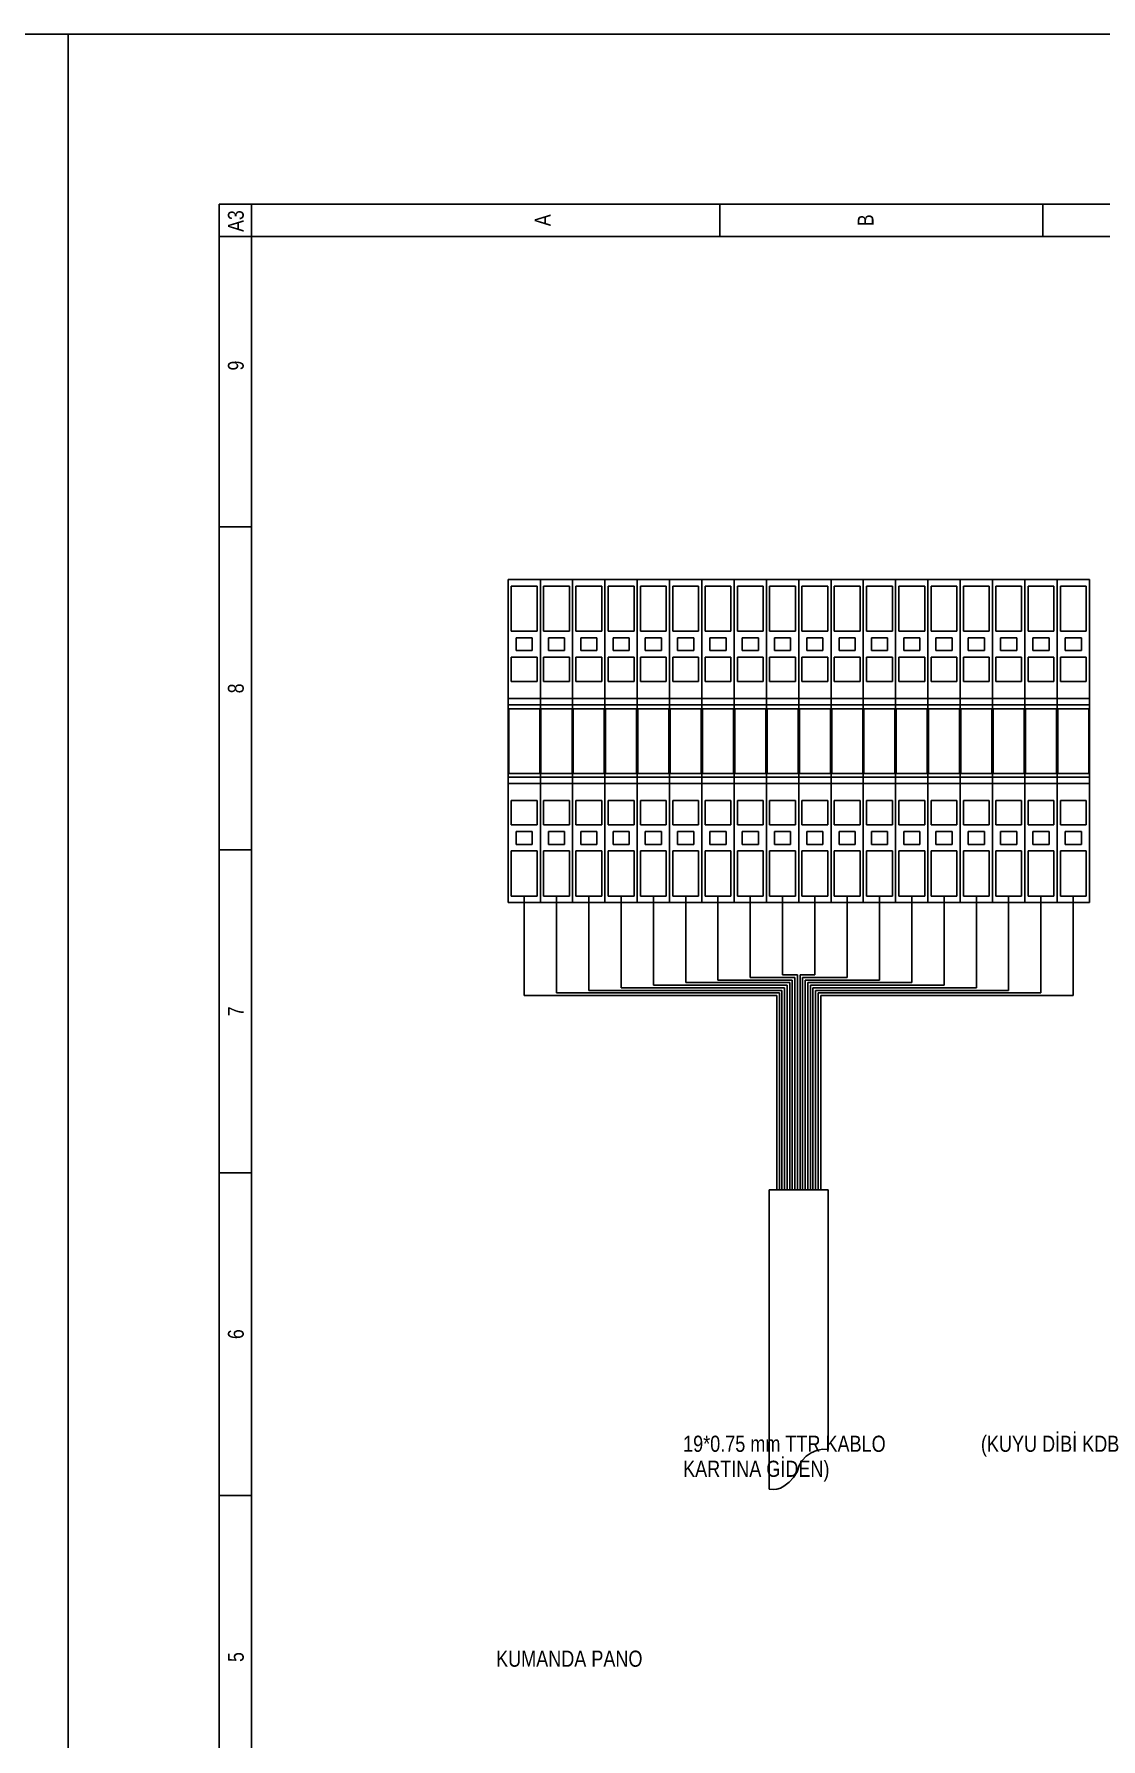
# Model space of a CAD drawing. Header units: centimetres. Extents: x 0 to 12547, y -30 to 2970.
# Drawn here: x 10421.7 to 10734.1, y 2470.6 to 2970 of the extents above; entities that cross this region are included whole.
import ezdxf
from ezdxf.enums import TextEntityAlignment as Align

# ---------------------------------------------------------------- set-up
doc = ezdxf.new("R2010")
doc.units = ezdxf.units.CM
for name, color, linetype in [('SCOTT-CERCEVE', 7, 'CONTINUOUS'), ('SCOTT-ELEKTRIK', 3, 'CONTINUOUS'), ('SCOTT-ELEKTRIK-YAZI', 4, 'CONTINUOUS')]:
    doc.layers.add(name, color=color, linetype=linetype)
doc.styles.get("Standard").update_dxf_attribs({"font": 'arial.ttf', "width": 0.8})

msp = doc.modelspace()

# ---------------------------------------------------------------- linework, layer by layer
at = {"layer": 'SCOTT-CERCEVE'}
msp.add_line((10431.7, 0), (10431.7, 2970), dxfattribs=at)
for points in [[(0, 0), (12546.71, 0), (12546.71, 2970), (0, 2970)], [(100, 0), (12521.71, 0), (12521.71, 2970), (100, 2970)]]:
    msp.add_lwpolyline(points, close=True, dxfattribs=at)
at = {"layer": 'SCOTT-ELEKTRIK'}
for p, q in [((10475.91, 1974.44), (10475.91, 2920.2)), ((10475.91, 2920.2), (11142.66, 2920.2)), ((10485.36, 1983.9), (10485.36, 2920.2)), ((10622.5, 2920.2), (10622.5, 2910.74)), ((10717.07, 2920.2), (10717.07, 2910.74)), ((10475.91, 2910.74), (11104.83, 2910.74)), ((10485.36, 2825.62), (10475.91, 2825.62)), ((10560.5, 2810.21), (10569.95, 2810.21)), ((10560.5, 2715.63), (10560.5, 2810.21)), ((10561.44, 2808.32), (10561.44, 2795.08)), ((10569.01, 2808.32), (10561.44, 2808.32)), ((10569.01, 2795.08), (10569.01, 2808.32)), ((10569.95, 2810.21), (10579.41, 2810.21)), ((10569.95, 2715.63), (10569.95, 2810.21)), ((10569.95, 2810.21), (10569.95, 2715.63)), ((10570.9, 2808.32), (10570.9, 2795.08)), ((10578.47, 2808.32), (10570.9, 2808.32)), ((10578.47, 2795.08), (10578.47, 2808.32)), ((10579.41, 2810.21), (10588.87, 2810.21)), ((10579.41, 2715.63), (10579.41, 2810.21)), ((10579.41, 2810.21), (10579.41, 2715.63)), ((10580.36, 2808.32), (10580.36, 2795.08)), ((10587.92, 2808.32), (10580.36, 2808.32)), ((10587.92, 2795.08), (10587.92, 2808.32)), ((10588.87, 2810.21), (10598.33, 2810.21)), ((10588.87, 2715.63), (10588.87, 2810.21)), ((10588.87, 2810.21), (10588.87, 2715.63)), ((10589.81, 2808.32), (10589.81, 2795.08)), ((10597.38, 2808.32), (10589.81, 2808.32)), ((10597.38, 2795.08), (10597.38, 2808.32)), ((10598.33, 2810.21), (10607.78, 2810.21)), ((10598.33, 2715.63), (10598.33, 2810.21)), ((10598.33, 2810.21), (10598.33, 2715.63)), ((10599.27, 2808.32), (10599.27, 2795.08)), ((10606.84, 2808.32), (10599.27, 2808.32)), ((10606.84, 2795.08), (10606.84, 2808.32)), ((10607.78, 2810.21), (10617.24, 2810.21)), ((10607.78, 2715.63), (10607.78, 2810.21)), ((10607.78, 2810.21), (10607.78, 2715.63)), ((10608.73, 2808.32), (10608.73, 2795.08)), ((10616.3, 2808.32), (10608.73, 2808.32)), ((10616.3, 2795.08), (10616.3, 2808.32)), ((10617.24, 2810.21), (10626.7, 2810.21)), ((10617.24, 2715.63), (10617.24, 2810.21)), ((10617.24, 2810.21), (10617.24, 2715.63)), ((10618.19, 2808.32), (10618.19, 2795.08)), ((10625.75, 2808.32), (10618.19, 2808.32)), ((10625.75, 2795.08), (10625.75, 2808.32)), ((10626.7, 2810.21), (10636.16, 2810.21)), ((10626.7, 2715.63), (10626.7, 2810.21)), ((10626.7, 2810.21), (10626.7, 2715.63)), ((10627.64, 2808.32), (10627.64, 2795.08)), ((10635.21, 2808.32), (10627.64, 2808.32)), ((10635.21, 2795.08), (10635.21, 2808.32)), ((10636.16, 2810.21), (10645.61, 2810.21)), ((10636.16, 2715.63), (10636.16, 2810.21)), ((10636.16, 2810.21), (10636.16, 2715.63)), ((10637.1, 2808.32), (10637.1, 2795.08)), ((10644.67, 2808.32), (10637.1, 2808.32)), ((10644.67, 2795.08), (10644.67, 2808.32)), ((10645.61, 2810.21), (10655.07, 2810.21)), ((10645.61, 2715.63), (10645.61, 2810.21)), ((10645.61, 2810.21), (10645.61, 2715.63)), ((10646.56, 2808.32), (10646.56, 2795.08)), ((10654.13, 2808.32), (10646.56, 2808.32)), ((10654.13, 2795.08), (10654.13, 2808.32)), ((10655.07, 2810.21), (10664.53, 2810.21)), ((10655.07, 2715.63), (10655.07, 2810.21)), ((10655.07, 2810.21), (10655.07, 2715.63)), ((10656.02, 2808.32), (10656.02, 2795.08)), ((10663.58, 2808.32), (10656.02, 2808.32)), ((10663.58, 2795.08), (10663.58, 2808.32)), ((10664.53, 2810.21), (10673.99, 2810.21)), ((10664.53, 2715.63), (10664.53, 2810.21)), ((10664.53, 2810.21), (10664.53, 2715.63)), ((10665.47, 2808.32), (10665.47, 2795.08)), ((10673.04, 2808.32), (10665.47, 2808.32)), ((10673.04, 2795.08), (10673.04, 2808.32)), ((10673.99, 2810.21), (10683.44, 2810.21)), ((10673.99, 2715.63), (10673.99, 2810.21)), ((10673.99, 2810.21), (10673.99, 2715.63)), ((10674.93, 2808.32), (10674.93, 2795.08)), ((10682.5, 2808.32), (10674.93, 2808.32)), ((10682.5, 2795.08), (10682.5, 2808.32)), ((10683.44, 2810.21), (10692.9, 2810.21)), ((10683.44, 2715.63), (10683.44, 2810.21)), ((10683.44, 2810.21), (10683.44, 2715.63)), ((10684.39, 2808.32), (10684.39, 2795.08)), ((10691.96, 2808.32), (10684.39, 2808.32)), ((10691.96, 2795.08), (10691.96, 2808.32)), ((10692.9, 2810.21), (10702.36, 2810.21)), ((10692.9, 2715.63), (10692.9, 2810.21)), ((10692.9, 2810.21), (10692.9, 2715.63)), ((10693.85, 2808.32), (10693.85, 2795.08)), ((10701.41, 2808.32), (10693.85, 2808.32)), ((10701.41, 2795.08), (10701.41, 2808.32)), ((10702.36, 2810.21), (10711.82, 2810.21)), ((10702.36, 2715.63), (10702.36, 2810.21)), ((10702.36, 2810.21), (10702.36, 2715.63)), ((10703.31, 2808.32), (10703.31, 2795.08)), ((10710.87, 2808.32), (10703.31, 2808.32)), ((10710.87, 2795.08), (10710.87, 2808.32)), ((10711.82, 2810.21), (10721.27, 2810.21)), ((10711.82, 2715.63), (10711.82, 2810.21)), ((10711.82, 2810.21), (10711.82, 2715.63)), ((10712.76, 2808.32), (10712.76, 2795.08)), ((10720.33, 2808.32), (10712.76, 2808.32)), ((10720.33, 2795.08), (10720.33, 2808.32)), ((10721.27, 2810.21), (10730.73, 2810.21)), ((10721.27, 2715.63), (10721.27, 2810.21)), ((10721.27, 2810.21), (10721.27, 2715.63)), ((10722.22, 2808.32), (10722.22, 2795.08)), ((10729.79, 2808.32), (10722.22, 2808.32)), ((10729.79, 2795.08), (10729.79, 2808.32)), ((10730.73, 2810.21), (10730.73, 2715.63)), ((10561.44, 2795.08), (10569.01, 2795.08)), ((10562.86, 2793.18), (10567.59, 2793.18)), ((10562.86, 2789.4), (10562.86, 2793.18)), ((10567.59, 2793.18), (10567.59, 2789.4)), ((10570.9, 2795.08), (10578.47, 2795.08)), ((10572.32, 2793.18), (10577.05, 2793.18)), ((10572.32, 2789.4), (10572.32, 2793.18)), ((10577.05, 2793.18), (10577.05, 2789.4)), ((10580.36, 2795.08), (10587.92, 2795.08)), ((10581.78, 2793.18), (10586.5, 2793.18)), ((10581.78, 2789.4), (10581.78, 2793.18)), ((10586.5, 2793.18), (10586.5, 2789.4)), ((10589.81, 2795.08), (10597.38, 2795.08)), ((10591.23, 2793.18), (10595.96, 2793.18)), ((10591.23, 2789.4), (10591.23, 2793.18)), ((10595.96, 2793.18), (10595.96, 2789.4)), ((10599.27, 2795.08), (10606.84, 2795.08)), ((10600.69, 2793.18), (10605.42, 2793.18)), ((10600.69, 2789.4), (10600.69, 2793.18)), ((10605.42, 2793.18), (10605.42, 2789.4)), ((10608.73, 2795.08), (10616.3, 2795.08)), ((10610.15, 2793.18), (10614.88, 2793.18)), ((10610.15, 2789.4), (10610.15, 2793.18)), ((10614.88, 2793.18), (10614.88, 2789.4)), ((10618.19, 2795.08), (10625.75, 2795.08)), ((10619.61, 2793.18), (10624.33, 2793.18)), ((10619.61, 2789.4), (10619.61, 2793.18)), ((10624.33, 2793.18), (10624.33, 2789.4)), ((10627.64, 2795.08), (10635.21, 2795.08)), ((10629.06, 2793.18), (10633.79, 2793.18)), ((10629.06, 2789.4), (10629.06, 2793.18)), ((10633.79, 2793.18), (10633.79, 2789.4)), ((10637.1, 2795.08), (10644.67, 2795.08)), ((10638.52, 2793.18), (10643.25, 2793.18)), ((10638.52, 2789.4), (10638.52, 2793.18)), ((10643.25, 2793.18), (10643.25, 2789.4)), ((10646.56, 2795.08), (10654.13, 2795.08)), ((10647.98, 2793.18), (10652.71, 2793.18)), ((10647.98, 2789.4), (10647.98, 2793.18)), ((10652.71, 2793.18), (10652.71, 2789.4)), ((10656.02, 2795.08), (10663.58, 2795.08)), ((10657.44, 2793.18), (10662.16, 2793.18)), ((10657.44, 2789.4), (10657.44, 2793.18)), ((10662.16, 2793.18), (10662.16, 2789.4)), ((10665.47, 2795.08), (10673.04, 2795.08)), ((10666.89, 2793.18), (10671.62, 2793.18)), ((10666.89, 2789.4), (10666.89, 2793.18)), ((10671.62, 2793.18), (10671.62, 2789.4)), ((10674.93, 2795.08), (10682.5, 2795.08)), ((10676.35, 2793.18), (10681.08, 2793.18)), ((10676.35, 2789.4), (10676.35, 2793.18)), ((10681.08, 2793.18), (10681.08, 2789.4)), ((10684.39, 2795.08), (10691.96, 2795.08)), ((10685.81, 2793.18), (10690.54, 2793.18)), ((10685.81, 2789.4), (10685.81, 2793.18)), ((10690.54, 2793.18), (10690.54, 2789.4)), ((10693.85, 2795.08), (10701.41, 2795.08)), ((10695.27, 2793.18), (10699.99, 2793.18)), ((10695.27, 2789.4), (10695.27, 2793.18)), ((10699.99, 2793.18), (10699.99, 2789.4)), ((10703.31, 2795.08), (10710.87, 2795.08)), ((10704.72, 2793.18), (10709.45, 2793.18)), ((10704.72, 2789.4), (10704.72, 2793.18)), ((10709.45, 2793.18), (10709.45, 2789.4)), ((10712.76, 2795.08), (10720.33, 2795.08)), ((10714.18, 2793.18), (10718.91, 2793.18)), ((10714.18, 2789.4), (10714.18, 2793.18)), ((10718.91, 2793.18), (10718.91, 2789.4)), ((10722.22, 2795.08), (10729.79, 2795.08)), ((10723.64, 2793.18), (10728.37, 2793.18)), ((10723.64, 2789.4), (10723.64, 2793.18)), ((10728.37, 2793.18), (10728.37, 2789.4)), ((10569.01, 2787.51), (10561.44, 2787.51)), ((10561.44, 2787.51), (10561.44, 2780.32)), ((10567.59, 2789.4), (10562.86, 2789.4)), ((10569.01, 2780.32), (10569.01, 2787.51)), ((10578.47, 2787.51), (10570.9, 2787.51)), ((10570.9, 2787.51), (10570.9, 2780.32)), ((10577.05, 2789.4), (10572.32, 2789.4)), ((10578.47, 2780.32), (10578.47, 2787.51)), ((10587.92, 2787.51), (10580.36, 2787.51)), ((10580.36, 2787.51), (10580.36, 2780.32)), ((10586.5, 2789.4), (10581.78, 2789.4)), ((10587.92, 2780.32), (10587.92, 2787.51)), ((10597.38, 2787.51), (10589.81, 2787.51)), ((10589.81, 2787.51), (10589.81, 2780.32)), ((10595.96, 2789.4), (10591.23, 2789.4)), ((10597.38, 2780.32), (10597.38, 2787.51)), ((10606.84, 2787.51), (10599.27, 2787.51)), ((10599.27, 2787.51), (10599.27, 2780.32)), ((10605.42, 2789.4), (10600.69, 2789.4)), ((10606.84, 2780.32), (10606.84, 2787.51)), ((10616.3, 2787.51), (10608.73, 2787.51)), ((10608.73, 2787.51), (10608.73, 2780.32)), ((10614.88, 2789.4), (10610.15, 2789.4)), ((10616.3, 2780.32), (10616.3, 2787.51)), ((10625.75, 2787.51), (10618.19, 2787.51)), ((10618.19, 2787.51), (10618.19, 2780.32)), ((10624.33, 2789.4), (10619.61, 2789.4)), ((10625.75, 2780.32), (10625.75, 2787.51)), ((10635.21, 2787.51), (10627.64, 2787.51)), ((10627.64, 2787.51), (10627.64, 2780.32)), ((10633.79, 2789.4), (10629.06, 2789.4)), ((10635.21, 2780.32), (10635.21, 2787.51)), ((10644.67, 2787.51), (10637.1, 2787.51)), ((10637.1, 2787.51), (10637.1, 2780.32)), ((10643.25, 2789.4), (10638.52, 2789.4)), ((10644.67, 2780.32), (10644.67, 2787.51)), ((10654.13, 2787.51), (10646.56, 2787.51)), ((10646.56, 2787.51), (10646.56, 2780.32)), ((10652.71, 2789.4), (10647.98, 2789.4)), ((10654.13, 2780.32), (10654.13, 2787.51)), ((10663.58, 2787.51), (10656.02, 2787.51)), ((10656.02, 2787.51), (10656.02, 2780.32)), ((10662.16, 2789.4), (10657.44, 2789.4)), ((10663.58, 2780.32), (10663.58, 2787.51)), ((10673.04, 2787.51), (10665.47, 2787.51)), ((10665.47, 2787.51), (10665.47, 2780.32)), ((10671.62, 2789.4), (10666.89, 2789.4)), ((10673.04, 2780.32), (10673.04, 2787.51)), ((10682.5, 2787.51), (10674.93, 2787.51)), ((10674.93, 2787.51), (10674.93, 2780.32)), ((10681.08, 2789.4), (10676.35, 2789.4)), ((10682.5, 2780.32), (10682.5, 2787.51)), ((10691.96, 2787.51), (10684.39, 2787.51)), ((10684.39, 2787.51), (10684.39, 2780.32)), ((10690.54, 2789.4), (10685.81, 2789.4)), ((10691.96, 2780.32), (10691.96, 2787.51)), ((10701.41, 2787.51), (10693.85, 2787.51)), ((10693.85, 2787.51), (10693.85, 2780.32)), ((10699.99, 2789.4), (10695.27, 2789.4)), ((10701.41, 2780.32), (10701.41, 2787.51)), ((10710.87, 2787.51), (10703.31, 2787.51)), ((10703.31, 2787.51), (10703.31, 2780.32)), ((10709.45, 2789.4), (10704.72, 2789.4)), ((10710.87, 2780.32), (10710.87, 2787.51)), ((10720.33, 2787.51), (10712.76, 2787.51)), ((10712.76, 2787.51), (10712.76, 2780.32)), ((10718.91, 2789.4), (10714.18, 2789.4)), ((10720.33, 2780.32), (10720.33, 2787.51)), ((10729.79, 2787.51), (10722.22, 2787.51)), ((10722.22, 2787.51), (10722.22, 2780.32)), ((10728.37, 2789.4), (10723.64, 2789.4)), ((10729.79, 2780.32), (10729.79, 2787.51)), ((10561.44, 2780.32), (10569.01, 2780.32)), ((10570.9, 2780.32), (10578.47, 2780.32)), ((10580.36, 2780.32), (10587.92, 2780.32)), ((10589.81, 2780.32), (10597.38, 2780.32)), ((10599.27, 2780.32), (10606.84, 2780.32)), ((10608.73, 2780.32), (10616.3, 2780.32)), ((10618.19, 2780.32), (10625.75, 2780.32)), ((10627.64, 2780.32), (10635.21, 2780.32)), ((10637.1, 2780.32), (10644.67, 2780.32)), ((10646.56, 2780.32), (10654.13, 2780.32)), ((10656.02, 2780.32), (10663.58, 2780.32)), ((10665.47, 2780.32), (10673.04, 2780.32)), ((10674.93, 2780.32), (10682.5, 2780.32)), ((10684.39, 2780.32), (10691.96, 2780.32)), ((10693.85, 2780.32), (10701.41, 2780.32)), ((10703.31, 2780.32), (10710.87, 2780.32)), ((10712.76, 2780.32), (10720.33, 2780.32)), ((10722.22, 2780.32), (10729.79, 2780.32)), ((10560.5, 2775.4), (10569.95, 2775.4)), ((10560.5, 2773.51), (10569.95, 2773.51)), ((10560.69, 2772.38), (10560.69, 2753.46)), ((10569.76, 2772.38), (10560.69, 2772.38)), ((10569.76, 2753.46), (10569.76, 2772.38)), ((10569.95, 2775.4), (10579.41, 2775.4)), ((10569.95, 2773.51), (10579.41, 2773.51)), ((10570.14, 2772.38), (10570.14, 2753.46)), ((10579.22, 2772.38), (10570.14, 2772.38)), ((10579.22, 2753.46), (10579.22, 2772.38)), ((10579.41, 2775.4), (10588.87, 2775.4)), ((10579.41, 2773.51), (10588.87, 2773.51)), ((10579.6, 2772.38), (10579.6, 2753.46)), ((10588.68, 2772.38), (10579.6, 2772.38)), ((10588.68, 2753.46), (10588.68, 2772.38)), ((10588.87, 2775.4), (10598.33, 2775.4)), ((10588.87, 2773.51), (10598.33, 2773.51)), ((10589.06, 2772.38), (10589.06, 2753.46)), ((10598.14, 2772.38), (10589.06, 2772.38)), ((10598.14, 2753.46), (10598.14, 2772.38)), ((10598.33, 2775.4), (10607.78, 2775.4)), ((10598.33, 2773.51), (10607.78, 2773.51)), ((10598.52, 2772.38), (10598.52, 2753.46)), ((10607.59, 2772.38), (10598.52, 2772.38)), ((10607.59, 2753.46), (10607.59, 2772.38)), ((10607.78, 2775.4), (10617.24, 2775.4)), ((10607.78, 2773.51), (10617.24, 2773.51)), ((10607.97, 2772.38), (10607.97, 2753.46)), ((10617.05, 2772.38), (10607.97, 2772.38)), ((10617.05, 2753.46), (10617.05, 2772.38)), ((10617.24, 2775.4), (10626.7, 2775.4)), ((10617.24, 2773.51), (10626.7, 2773.51)), ((10617.43, 2772.38), (10617.43, 2753.46)), ((10626.51, 2772.38), (10617.43, 2772.38)), ((10626.51, 2753.46), (10626.51, 2772.38)), ((10626.7, 2775.4), (10636.16, 2775.4)), ((10626.7, 2773.51), (10636.16, 2773.51)), ((10626.89, 2772.38), (10626.89, 2753.46)), ((10635.97, 2772.38), (10626.89, 2772.38)), ((10635.97, 2753.46), (10635.97, 2772.38)), ((10636.16, 2775.4), (10645.61, 2775.4)), ((10636.16, 2773.51), (10645.61, 2773.51)), ((10636.35, 2772.38), (10636.35, 2753.46)), ((10645.42, 2772.38), (10636.35, 2772.38)), ((10645.42, 2753.46), (10645.42, 2772.38)), ((10645.61, 2775.4), (10655.07, 2775.4)), ((10645.61, 2773.51), (10655.07, 2773.51)), ((10645.8, 2772.38), (10645.8, 2753.46)), ((10654.88, 2772.38), (10645.8, 2772.38)), ((10654.88, 2753.46), (10654.88, 2772.38)), ((10655.07, 2775.4), (10664.53, 2775.4)), ((10655.07, 2773.51), (10664.53, 2773.51)), ((10655.26, 2772.38), (10655.26, 2753.46)), ((10664.34, 2772.38), (10655.26, 2772.38)), ((10664.34, 2753.46), (10664.34, 2772.38)), ((10664.53, 2775.4), (10673.99, 2775.4)), ((10664.53, 2773.51), (10673.99, 2773.51)), ((10664.72, 2772.38), (10664.72, 2753.46)), ((10673.8, 2772.38), (10664.72, 2772.38)), ((10673.8, 2753.46), (10673.8, 2772.38)), ((10673.99, 2775.4), (10683.44, 2775.4)), ((10673.99, 2773.51), (10683.44, 2773.51)), ((10674.18, 2772.38), (10674.18, 2753.46)), ((10683.26, 2772.38), (10674.18, 2772.38)), ((10683.26, 2753.46), (10683.26, 2772.38)), ((10683.44, 2775.4), (10692.9, 2775.4)), ((10683.44, 2773.51), (10692.9, 2773.51)), ((10683.63, 2772.38), (10683.63, 2753.46)), ((10692.71, 2772.38), (10683.63, 2772.38)), ((10692.71, 2753.46), (10692.71, 2772.38)), ((10692.9, 2775.4), (10702.36, 2775.4)), ((10692.9, 2773.51), (10702.36, 2773.51)), ((10693.09, 2772.38), (10693.09, 2753.46)), ((10702.17, 2772.38), (10693.09, 2772.38)), ((10702.17, 2753.46), (10702.17, 2772.38)), ((10702.36, 2775.4), (10711.82, 2775.4)), ((10702.36, 2773.51), (10711.82, 2773.51)), ((10702.55, 2772.38), (10702.55, 2753.46)), ((10711.63, 2772.38), (10702.55, 2772.38)), ((10711.63, 2753.46), (10711.63, 2772.38)), ((10711.82, 2775.4), (10721.27, 2775.4)), ((10711.82, 2773.51), (10721.27, 2773.51)), ((10712.01, 2772.38), (10712.01, 2753.46)), ((10721.09, 2772.38), (10712.01, 2772.38)), ((10721.09, 2753.46), (10721.09, 2772.38)), ((10721.27, 2775.4), (10730.73, 2775.4)), ((10721.27, 2773.51), (10730.73, 2773.51)), ((10721.46, 2772.38), (10721.46, 2753.46)), ((10730.54, 2772.38), (10721.46, 2772.38)), ((10730.54, 2753.46), (10730.54, 2772.38)), ((10560.5, 2752.33), (10569.95, 2752.33)), ((10560.69, 2753.46), (10569.76, 2753.46)), ((10569.95, 2752.33), (10579.41, 2752.33)), ((10570.14, 2753.46), (10579.22, 2753.46)), ((10579.41, 2752.33), (10588.87, 2752.33)), ((10579.6, 2753.46), (10588.68, 2753.46)), ((10588.87, 2752.33), (10598.33, 2752.33)), ((10589.06, 2753.46), (10598.14, 2753.46)), ((10598.33, 2752.33), (10607.78, 2752.33)), ((10598.52, 2753.46), (10607.59, 2753.46)), ((10607.78, 2752.33), (10617.24, 2752.33)), ((10607.97, 2753.46), (10617.05, 2753.46)), ((10617.24, 2752.33), (10626.7, 2752.33)), ((10617.43, 2753.46), (10626.51, 2753.46)), ((10626.7, 2752.33), (10636.16, 2752.33)), ((10626.89, 2753.46), (10635.97, 2753.46)), ((10636.16, 2752.33), (10645.61, 2752.33)), ((10636.35, 2753.46), (10645.42, 2753.46)), ((10645.61, 2752.33), (10655.07, 2752.33)), ((10645.8, 2753.46), (10654.88, 2753.46)), ((10655.07, 2752.33), (10664.53, 2752.33)), ((10655.26, 2753.46), (10664.34, 2753.46)), ((10664.53, 2752.33), (10673.99, 2752.33)), ((10664.72, 2753.46), (10673.8, 2753.46)), ((10673.99, 2752.33), (10683.44, 2752.33)), ((10674.18, 2753.46), (10683.26, 2753.46)), ((10683.44, 2752.33), (10692.9, 2752.33)), ((10683.63, 2753.46), (10692.71, 2753.46)), ((10692.9, 2752.33), (10702.36, 2752.33)), ((10693.09, 2753.46), (10702.17, 2753.46)), ((10702.36, 2752.33), (10711.82, 2752.33)), ((10702.55, 2753.46), (10711.63, 2753.46)), ((10711.82, 2752.33), (10721.27, 2752.33)), ((10712.01, 2753.46), (10721.09, 2753.46)), ((10721.27, 2752.33), (10730.73, 2752.33)), ((10721.46, 2753.46), (10730.54, 2753.46)), ((10560.5, 2750.44), (10569.95, 2750.44)), ((10569.95, 2750.44), (10579.41, 2750.44)), ((10579.41, 2750.44), (10588.87, 2750.44)), ((10588.87, 2750.44), (10598.33, 2750.44)), ((10598.33, 2750.44), (10607.78, 2750.44)), ((10607.78, 2750.44), (10617.24, 2750.44)), ((10617.24, 2750.44), (10626.7, 2750.44)), ((10626.7, 2750.44), (10636.16, 2750.44)), ((10636.16, 2750.44), (10645.61, 2750.44)), ((10645.61, 2750.44), (10655.07, 2750.44)), ((10655.07, 2750.44), (10664.53, 2750.44)), ((10664.53, 2750.44), (10673.99, 2750.44)), ((10673.99, 2750.44), (10683.44, 2750.44)), ((10683.44, 2750.44), (10692.9, 2750.44)), ((10692.9, 2750.44), (10702.36, 2750.44)), ((10702.36, 2750.44), (10711.82, 2750.44)), ((10711.82, 2750.44), (10721.27, 2750.44)), ((10721.27, 2750.44), (10730.73, 2750.44)), ((10561.44, 2745.52), (10569.01, 2745.52)), ((10561.44, 2738.33), (10561.44, 2745.52)), ((10569.01, 2745.52), (10569.01, 2738.33)), ((10570.9, 2745.52), (10578.47, 2745.52)), ((10570.9, 2738.33), (10570.9, 2745.52)), ((10578.47, 2745.52), (10578.47, 2738.33)), ((10580.36, 2745.52), (10587.92, 2745.52)), ((10580.36, 2738.33), (10580.36, 2745.52)), ((10587.92, 2745.52), (10587.92, 2738.33)), ((10589.81, 2745.52), (10597.38, 2745.52)), ((10589.81, 2738.33), (10589.81, 2745.52)), ((10597.38, 2745.52), (10597.38, 2738.33)), ((10599.27, 2745.52), (10606.84, 2745.52)), ((10599.27, 2738.33), (10599.27, 2745.52)), ((10606.84, 2745.52), (10606.84, 2738.33)), ((10608.73, 2745.52), (10616.3, 2745.52)), ((10608.73, 2738.33), (10608.73, 2745.52)), ((10616.3, 2745.52), (10616.3, 2738.33)), ((10618.19, 2745.52), (10625.75, 2745.52)), ((10618.19, 2738.33), (10618.19, 2745.52)), ((10625.75, 2745.52), (10625.75, 2738.33)), ((10627.64, 2745.52), (10635.21, 2745.52)), ((10627.64, 2738.33), (10627.64, 2745.52)), ((10635.21, 2745.52), (10635.21, 2738.33)), ((10637.1, 2745.52), (10644.67, 2745.52)), ((10637.1, 2738.33), (10637.1, 2745.52)), ((10644.67, 2745.52), (10644.67, 2738.33)), ((10646.56, 2745.52), (10654.13, 2745.52)), ((10646.56, 2738.33), (10646.56, 2745.52)), ((10654.13, 2745.52), (10654.13, 2738.33)), ((10656.02, 2745.52), (10663.58, 2745.52)), ((10656.02, 2738.33), (10656.02, 2745.52)), ((10663.58, 2745.52), (10663.58, 2738.33)), ((10665.47, 2745.52), (10673.04, 2745.52)), ((10665.47, 2738.33), (10665.47, 2745.52)), ((10673.04, 2745.52), (10673.04, 2738.33)), ((10674.93, 2745.52), (10682.5, 2745.52)), ((10674.93, 2738.33), (10674.93, 2745.52)), ((10682.5, 2745.52), (10682.5, 2738.33)), ((10684.39, 2745.52), (10691.96, 2745.52)), ((10684.39, 2738.33), (10684.39, 2745.52)), ((10691.96, 2745.52), (10691.96, 2738.33)), ((10693.85, 2745.52), (10701.41, 2745.52)), ((10693.85, 2738.33), (10693.85, 2745.52)), ((10701.41, 2745.52), (10701.41, 2738.33)), ((10703.31, 2745.52), (10710.87, 2745.52)), ((10703.31, 2738.33), (10703.31, 2745.52)), ((10710.87, 2745.52), (10710.87, 2738.33)), ((10712.76, 2745.52), (10720.33, 2745.52)), ((10712.76, 2738.33), (10712.76, 2745.52)), ((10720.33, 2745.52), (10720.33, 2738.33)), ((10722.22, 2745.52), (10729.79, 2745.52)), ((10722.22, 2738.33), (10722.22, 2745.52)), ((10729.79, 2745.52), (10729.79, 2738.33)), ((10569.01, 2738.33), (10561.44, 2738.33)), ((10578.47, 2738.33), (10570.9, 2738.33)), ((10587.92, 2738.33), (10580.36, 2738.33)), ((10597.38, 2738.33), (10589.81, 2738.33)), ((10606.84, 2738.33), (10599.27, 2738.33)), ((10616.3, 2738.33), (10608.73, 2738.33)), ((10625.75, 2738.33), (10618.19, 2738.33)), ((10635.21, 2738.33), (10627.64, 2738.33)), ((10644.67, 2738.33), (10637.1, 2738.33)), ((10654.13, 2738.33), (10646.56, 2738.33)), ((10663.58, 2738.33), (10656.02, 2738.33)), ((10673.04, 2738.33), (10665.47, 2738.33)), ((10682.5, 2738.33), (10674.93, 2738.33)), ((10691.96, 2738.33), (10684.39, 2738.33)), ((10701.41, 2738.33), (10693.85, 2738.33)), ((10710.87, 2738.33), (10703.31, 2738.33)), ((10720.33, 2738.33), (10712.76, 2738.33)), ((10729.79, 2738.33), (10722.22, 2738.33)), ((10567.59, 2736.44), (10562.86, 2736.44)), ((10562.86, 2736.44), (10562.86, 2732.66)), ((10562.86, 2732.66), (10567.59, 2732.66)), ((10567.59, 2732.66), (10567.59, 2736.44)), ((10577.05, 2736.44), (10572.32, 2736.44)), ((10572.32, 2736.44), (10572.32, 2732.66)), ((10572.32, 2732.66), (10577.05, 2732.66)), ((10577.05, 2732.66), (10577.05, 2736.44)), ((10586.5, 2736.44), (10581.78, 2736.44)), ((10581.78, 2736.44), (10581.78, 2732.66)), ((10581.78, 2732.66), (10586.5, 2732.66)), ((10586.5, 2732.66), (10586.5, 2736.44)), ((10595.96, 2736.44), (10591.23, 2736.44)), ((10591.23, 2736.44), (10591.23, 2732.66)), ((10591.23, 2732.66), (10595.96, 2732.66)), ((10595.96, 2732.66), (10595.96, 2736.44)), ((10605.42, 2736.44), (10600.69, 2736.44)), ((10600.69, 2736.44), (10600.69, 2732.66)), ((10600.69, 2732.66), (10605.42, 2732.66)), ((10605.42, 2732.66), (10605.42, 2736.44)), ((10614.88, 2736.44), (10610.15, 2736.44)), ((10610.15, 2736.44), (10610.15, 2732.66)), ((10610.15, 2732.66), (10614.88, 2732.66)), ((10614.88, 2732.66), (10614.88, 2736.44)), ((10624.33, 2736.44), (10619.61, 2736.44)), ((10619.61, 2736.44), (10619.61, 2732.66)), ((10619.61, 2732.66), (10624.33, 2732.66)), ((10624.33, 2732.66), (10624.33, 2736.44)), ((10633.79, 2736.44), (10629.06, 2736.44)), ((10629.06, 2736.44), (10629.06, 2732.66)), ((10629.06, 2732.66), (10633.79, 2732.66)), ((10633.79, 2732.66), (10633.79, 2736.44)), ((10643.25, 2736.44), (10638.52, 2736.44)), ((10638.52, 2736.44), (10638.52, 2732.66)), ((10638.52, 2732.66), (10643.25, 2732.66)), ((10643.25, 2732.66), (10643.25, 2736.44)), ((10652.71, 2736.44), (10647.98, 2736.44)), ((10647.98, 2736.44), (10647.98, 2732.66)), ((10647.98, 2732.66), (10652.71, 2732.66)), ((10652.71, 2732.66), (10652.71, 2736.44)), ((10662.16, 2736.44), (10657.44, 2736.44)), ((10657.44, 2736.44), (10657.44, 2732.66)), ((10657.44, 2732.66), (10662.16, 2732.66)), ((10662.16, 2732.66), (10662.16, 2736.44)), ((10671.62, 2736.44), (10666.89, 2736.44)), ((10666.89, 2736.44), (10666.89, 2732.66)), ((10666.89, 2732.66), (10671.62, 2732.66)), ((10671.62, 2732.66), (10671.62, 2736.44)), ((10681.08, 2736.44), (10676.35, 2736.44)), ((10676.35, 2736.44), (10676.35, 2732.66)), ((10676.35, 2732.66), (10681.08, 2732.66)), ((10681.08, 2732.66), (10681.08, 2736.44)), ((10690.54, 2736.44), (10685.81, 2736.44)), ((10685.81, 2736.44), (10685.81, 2732.66)), ((10685.81, 2732.66), (10690.54, 2732.66)), ((10690.54, 2732.66), (10690.54, 2736.44)), ((10699.99, 2736.44), (10695.27, 2736.44)), ((10695.27, 2736.44), (10695.27, 2732.66)), ((10695.27, 2732.66), (10699.99, 2732.66)), ((10699.99, 2732.66), (10699.99, 2736.44)), ((10709.45, 2736.44), (10704.72, 2736.44)), ((10704.72, 2736.44), (10704.72, 2732.66)), ((10704.72, 2732.66), (10709.45, 2732.66)), ((10709.45, 2732.66), (10709.45, 2736.44)), ((10718.91, 2736.44), (10714.18, 2736.44)), ((10714.18, 2736.44), (10714.18, 2732.66)), ((10714.18, 2732.66), (10718.91, 2732.66)), ((10718.91, 2732.66), (10718.91, 2736.44)), ((10728.37, 2736.44), (10723.64, 2736.44)), ((10723.64, 2736.44), (10723.64, 2732.66)), ((10723.64, 2732.66), (10728.37, 2732.66)), ((10728.37, 2732.66), (10728.37, 2736.44)), ((10485.36, 2731.05), (10475.91, 2731.05)), ((10561.44, 2717.52), (10561.44, 2730.76)), ((10561.44, 2730.76), (10569.01, 2730.76)), ((10569.01, 2730.76), (10569.01, 2717.52)), ((10570.9, 2717.52), (10570.9, 2730.76)), ((10570.9, 2730.76), (10578.47, 2730.76)), ((10578.47, 2730.76), (10578.47, 2717.52)), ((10580.36, 2717.52), (10580.36, 2730.76)), ((10580.36, 2730.76), (10587.92, 2730.76)), ((10587.92, 2730.76), (10587.92, 2717.52)), ((10589.81, 2717.52), (10589.81, 2730.76)), ((10589.81, 2730.76), (10597.38, 2730.76)), ((10597.38, 2730.76), (10597.38, 2717.52)), ((10599.27, 2717.52), (10599.27, 2730.76)), ((10599.27, 2730.76), (10606.84, 2730.76)), ((10606.84, 2730.76), (10606.84, 2717.52)), ((10608.73, 2717.52), (10608.73, 2730.76)), ((10608.73, 2730.76), (10616.3, 2730.76)), ((10616.3, 2730.76), (10616.3, 2717.52)), ((10618.19, 2717.52), (10618.19, 2730.76)), ((10618.19, 2730.76), (10625.75, 2730.76)), ((10625.75, 2730.76), (10625.75, 2717.52)), ((10627.64, 2717.52), (10627.64, 2730.76)), ((10627.64, 2730.76), (10635.21, 2730.76)), ((10635.21, 2730.76), (10635.21, 2717.52)), ((10637.1, 2717.52), (10637.1, 2730.76)), ((10637.1, 2730.76), (10644.67, 2730.76)), ((10644.67, 2730.76), (10644.67, 2717.52)), ((10646.56, 2717.52), (10646.56, 2730.76)), ((10646.56, 2730.76), (10654.13, 2730.76)), ((10654.13, 2730.76), (10654.13, 2717.52)), ((10656.02, 2717.52), (10656.02, 2730.76)), ((10656.02, 2730.76), (10663.58, 2730.76)), ((10663.58, 2730.76), (10663.58, 2717.52)), ((10665.47, 2717.52), (10665.47, 2730.76)), ((10665.47, 2730.76), (10673.04, 2730.76)), ((10673.04, 2730.76), (10673.04, 2717.52)), ((10674.93, 2717.52), (10674.93, 2730.76)), ((10674.93, 2730.76), (10682.5, 2730.76)), ((10682.5, 2730.76), (10682.5, 2717.52)), ((10684.39, 2717.52), (10684.39, 2730.76)), ((10684.39, 2730.76), (10691.96, 2730.76)), ((10691.96, 2730.76), (10691.96, 2717.52)), ((10693.85, 2717.52), (10693.85, 2730.76)), ((10693.85, 2730.76), (10701.41, 2730.76)), ((10701.41, 2730.76), (10701.41, 2717.52)), ((10703.31, 2717.52), (10703.31, 2730.76)), ((10703.31, 2730.76), (10710.87, 2730.76)), ((10710.87, 2730.76), (10710.87, 2717.52)), ((10712.76, 2717.52), (10712.76, 2730.76)), ((10712.76, 2730.76), (10720.33, 2730.76)), ((10720.33, 2730.76), (10720.33, 2717.52)), ((10722.22, 2717.52), (10722.22, 2730.76)), ((10722.22, 2730.76), (10729.79, 2730.76)), ((10729.79, 2730.76), (10729.79, 2717.52)), ((10569.01, 2717.52), (10561.44, 2717.52)), ((10565.23, 2717.52), (10565.23, 2688.38)), ((10578.47, 2717.52), (10570.9, 2717.52)), ((10574.68, 2717.52), (10574.68, 2689.14)), ((10587.92, 2717.52), (10580.36, 2717.52)), ((10584.14, 2717.52), (10584.14, 2689.89)), ((10597.38, 2717.52), (10589.81, 2717.52)), ((10593.6, 2717.52), (10593.6, 2690.65)), ((10606.84, 2717.52), (10599.27, 2717.52)), ((10603.06, 2717.52), (10603.06, 2691.41)), ((10616.3, 2717.52), (10608.73, 2717.52)), ((10612.51, 2717.52), (10612.51, 2692.16)), ((10625.75, 2717.52), (10618.19, 2717.52)), ((10621.97, 2717.52), (10621.97, 2692.92)), ((10635.21, 2717.52), (10627.64, 2717.52)), ((10631.43, 2717.52), (10631.43, 2693.68)), ((10644.67, 2717.52), (10637.1, 2717.52)), ((10640.89, 2717.52), (10640.89, 2694.43)), ((10654.13, 2717.52), (10646.56, 2717.52)), ((10650.34, 2717.52), (10650.34, 2694.43)), ((10663.58, 2717.52), (10656.02, 2717.52)), ((10659.8, 2717.52), (10659.8, 2693.68)), ((10673.04, 2717.52), (10665.47, 2717.52)), ((10669.26, 2717.52), (10669.26, 2692.92)), ((10682.5, 2717.52), (10674.93, 2717.52)), ((10678.72, 2717.52), (10678.72, 2692.16)), ((10691.96, 2717.52), (10684.39, 2717.52)), ((10688.17, 2717.52), (10688.17, 2691.41)), ((10701.41, 2717.52), (10693.85, 2717.52)), ((10697.63, 2717.52), (10697.63, 2690.65)), ((10710.87, 2717.52), (10703.31, 2717.52)), ((10707.09, 2717.52), (10707.09, 2689.89)), ((10720.33, 2717.52), (10712.76, 2717.52)), ((10716.55, 2717.52), (10716.55, 2689.14)), ((10729.79, 2717.52), (10722.22, 2717.52)), ((10726, 2717.52), (10726, 2688.38)), ((10569.95, 2715.63), (10560.5, 2715.63)), ((10579.41, 2715.63), (10569.95, 2715.63)), ((10588.87, 2715.63), (10579.41, 2715.63)), ((10598.33, 2715.63), (10588.87, 2715.63)), ((10607.78, 2715.63), (10598.33, 2715.63)), ((10617.24, 2715.63), (10607.78, 2715.63)), ((10626.7, 2715.63), (10617.24, 2715.63)), ((10636.16, 2715.63), (10626.7, 2715.63)), ((10645.61, 2715.63), (10636.16, 2715.63)), ((10655.07, 2715.63), (10645.61, 2715.63)), ((10664.53, 2715.63), (10655.07, 2715.63)), ((10673.99, 2715.63), (10664.53, 2715.63)), ((10683.44, 2715.63), (10673.99, 2715.63)), ((10692.9, 2715.63), (10683.44, 2715.63)), ((10702.36, 2715.63), (10692.9, 2715.63)), ((10711.82, 2715.63), (10702.36, 2715.63)), ((10721.27, 2715.63), (10711.82, 2715.63)), ((10730.73, 2715.63), (10721.27, 2715.63)), ((10612.51, 2692.16), (10642.97, 2692.16)), ((10621.97, 2692.92), (10643.72, 2692.92)), ((10631.43, 2693.68), (10644.48, 2693.68)), ((10640.89, 2694.43), (10645.24, 2694.43)), ((10642.97, 2692.16), (10642.97, 2631.44)), ((10643.72, 2692.92), (10643.72, 2631.44)), ((10644.48, 2693.68), (10644.48, 2631.44)), ((10645.24, 2694.43), (10645.24, 2631.44)), ((10645.99, 2694.43), (10645.99, 2631.44)), ((10645.99, 2694.43), (10650.34, 2694.43)), ((10646.75, 2693.68), (10646.75, 2631.44)), ((10646.75, 2693.68), (10659.8, 2693.68)), ((10647.51, 2692.92), (10647.51, 2631.44)), ((10647.51, 2692.92), (10669.26, 2692.92)), ((10648.26, 2692.16), (10648.26, 2631.44)), ((10648.26, 2692.16), (10678.72, 2692.16)), ((10565.23, 2688.38), (10639.18, 2688.38)), ((10574.68, 2689.14), (10639.94, 2689.14)), ((10584.14, 2689.89), (10640.7, 2689.89)), ((10593.6, 2690.65), (10641.45, 2690.65)), ((10603.06, 2691.41), (10642.21, 2691.41)), ((10639.18, 2688.38), (10639.18, 2631.44)), ((10639.94, 2689.14), (10639.94, 2631.44)), ((10640.7, 2689.89), (10640.7, 2631.44)), ((10641.45, 2690.65), (10641.45, 2631.44)), ((10642.21, 2691.41), (10642.21, 2631.44)), ((10649.02, 2691.41), (10649.02, 2631.44)), ((10649.02, 2691.41), (10688.17, 2691.41)), ((10649.78, 2690.65), (10649.78, 2631.44)), ((10649.78, 2690.65), (10697.63, 2690.65)), ((10650.53, 2689.89), (10650.53, 2631.44)), ((10650.53, 2689.89), (10707.09, 2689.89)), ((10651.29, 2689.14), (10651.29, 2631.44)), ((10651.29, 2689.14), (10716.55, 2689.14)), ((10652.04, 2688.38), (10652.04, 2631.44)), ((10652.04, 2688.38), (10726, 2688.38)), ((10485.36, 2636.47), (10475.91, 2636.47)), ((10636.97, 2631.44), (10654.26, 2631.44)), ((10636.97, 2631.44), (10636.97, 2543.78)), ((10654.26, 2631.44), (10654.26, 2555.43)), ((10485.36, 2541.9), (10475.91, 2541.9))]:
    msp.add_line(p, q, dxfattribs=at)
for points in [[(10654.26, 2555.43), (10652.53, 2555.47), (10650.82, 2555.14), (10649.23, 2554.46), (10647.81, 2553.46), (10646.64, 2552.19), (10645.75, 2550.7)], [(10641.23, 2544.68), (10642.8, 2545.8), (10644.12, 2547.22), (10645.11, 2548.87), (10645.75, 2550.7)], [(10636.97, 2543.78), (10638.08, 2543.66), (10639.19, 2543.78), (10640.26, 2544.12), (10641.23, 2544.68)]]:
    msp.add_lwpolyline(points, dxfattribs=at)

# ---------------------------------------------------------------- texts
at = {"layer": 'SCOTT-ELEKTRIK-YAZI', "width": 0.8}
msp.add_text('A3', height=4.634, rotation=90, dxfattribs=at).set_placement((10483.09, 2912.07))
for s, p in [('A', (10572.94, 2915.47)), ('B', (10667.52, 2915.47)), ('9', (10483.09, 2872.91)), ('8', (10483.09, 2778.34)), ('7', (10483.09, 2683.76)), ('6', (10483.09, 2589.18)), ('5', (10483.09, 2494.61))]:
    msp.add_text(s, height=4.63, rotation=90, dxfattribs=at).set_placement(p, align=Align.CENTER)
for s, p in [('19*0.75 mm TTR KABLO                   (KUYU DİBİ KDB', (10611.75, 2559.45)), ('KARTINA GİDEN)', (10611.75, 2552.12)), ('KUMANDA PANO', (10556.99, 2496.49))]:
    msp.add_text(s, height=4.7288, dxfattribs=at).set_placement(p, align=Align.TOP_LEFT)

doc.saveas('drawing.dxf')
